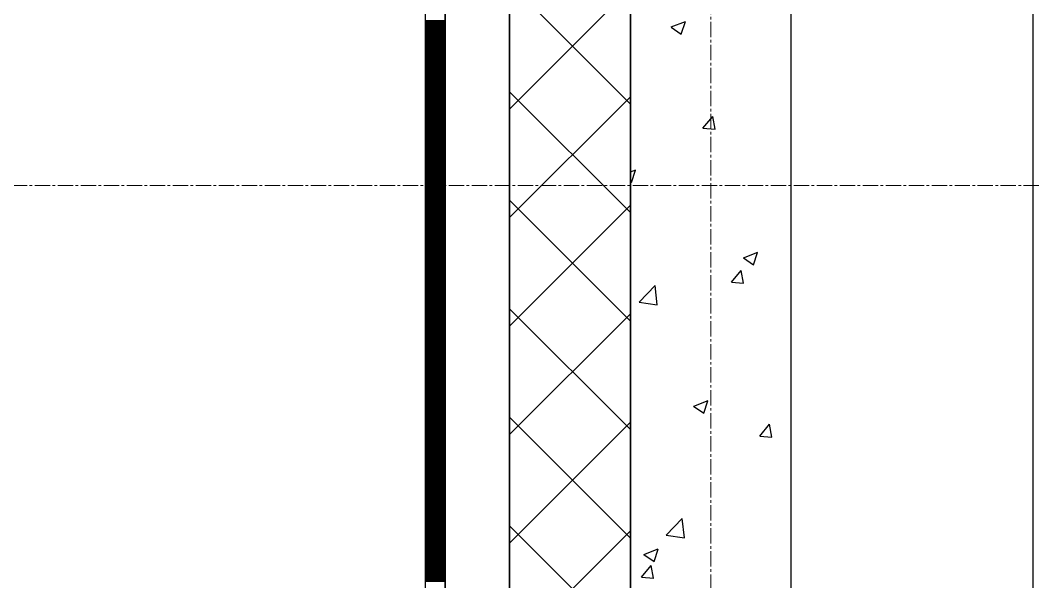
# Model space of a CAD drawing. Header units: millimetres. Extents: x 538266 to 1167394, y 114608 to 637157.
# Drawn here: x 1045576 to 1046834, y 575177 to 575874 of the extents above; entities that cross this region are included whole.
import ezdxf

# ---------------------------------------------------------------- set-up
doc = ezdxf.new("R2010")
doc.units = ezdxf.units.MM
doc.linetypes.add('CENTER2', pattern=[28.575, 19.05, -3.175, 3.175, -3.175])
doc.linetypes.add('DASHED', pattern=[19.05, 12.7, -6.35])
for name, color, linetype, lineweight in [('0) шт стен 3 эт', 150, 'Continuous', 60), ('АР_Стены ПЕНОблок', 52, 'Continuous', 20), ('АР_Тонкая', 254, 'Continuous', 5), ('АР_Утеплитель', 31, 'Continuous', 0), ('АР_Штриховка', 8, 'Continuous', 0)]:
    doc.layers.add(name, color=color, linetype=linetype, lineweight=lineweight)
doc.layers.add('АР_Делит', color=120, linetype='Continuous', lineweight=0, plot=False)
doc.layers.add('КР_Балки-0.5', color=60, linetype='Continuous', lineweight=50, plot=False)
doc.layers.add('РД_Оси_100', color=7, linetype='Continuous', lineweight=0, true_color=0x525252)

# ---------------------------------------------------------------- blocks, each defined once
blk = doc.blocks.new('СОШ_2200_АР_ОСИ_М100_28.05.24')
at = {"layer": 'АР_Делит', "color": 251, "linetype": 'DASHED', "true_color": 0x636466}
blk.add_lwpolyline([(114955, 135155), (114955, -355), (93595.036, -355), (93595.036, 13855), (94145, 13855), (94145, 68320), (66055, 68320), (66055, 13857.73), (83455, 13857.73), (83455, -355), (45245, -355), (45245, 13145), (44695, 13145), (44695, 26755), (45245, 26755), (45245, 68320), (20455, 68320), (20455, 26755), (27955, 26755), (27955, 13145), (-355, 13145), (-355, 100855)], dxfattribs=at)
at = {"layer": 'РД_Оси_100', "color": 251, "linetype": 'CENTER2', "true_color": 0x636466}
for p, q in [((0, -6155), (0, 139938.679)), ((-5954.958, 78900), (119910, 78900))]:
    blk.add_line(p, q, dxfattribs=at)
blk = doc.blocks.new('3_этаж1')
at = {"layer": 'АР_Стены ПЕНОблок', "color": 18, "linetype": 'Continuous', "lineweight": 25, "true_color": 0x000000}
for p, q in [((684283.6, 587568.7), (684283.6, 511368.7)), ((684483.6, 511368.7), (684483.6, 587568.7))]:
    blk.add_line(p, q, dxfattribs=at)
at = {"layer": 'АР_Тонкая', "color": 18, "linetype": 'Continuous', "lineweight": 25, "true_color": 0x000000}
for p, q in [((684028.6, 587568.7), (684028.6, 511368.7)), ((684053.6, 587568.7), (684053.6, 511368.7)), ((684053.6, 511368.7), (684053.6, 587568.7)), ((684133.6, 511368.7), (684133.6, 587568.7))]:
    blk.add_line(p, q, dxfattribs=at)
at = {"layer": 'АР_Утеплитель', "color": 18, "linetype": 'Continuous', "lineweight": 25, "true_color": 0x000000}
for p, q in [((684133.6, 587568.7), (684133.6, 511368.7)), ((684283.6, 511368.7), (684283.6, 587568.7))]:
    blk.add_line(p, q, dxfattribs=at)
at = {"layer": 'АР_Штриховка', "color": 18, "linetype": 'Continuous', "lineweight": 25, "true_color": 0x000000}
for p, q in [((684283.6, 575770), (684133.6, 575920)), ((684133.6, 575763.7), (684283.6, 575913.7)), ((684028.6, 575873.5), (684053.6, 575873.5)), ((684028.6, 575872.5), (684053.6, 575872.5)), ((684028.6, 575871.5), (684053.6, 575871.5)), ((684028.6, 575870.5), (684053.6, 575870.5)), ((684334.3, 575865.7), (684352.1, 575872.5)), ((684346.9, 575856.9), (684352, 575872.3)), ((684028.6, 575869.5), (684053.6, 575869.5)), ((684028.6, 575868.5), (684053.6, 575868.5)), ((684028.6, 575867.5), (684053.6, 575867.5)), ((684028.6, 575866.5), (684053.6, 575866.5)), ((684028.6, 575865.5), (684053.6, 575865.5)), ((684028.6, 575864.5), (684053.6, 575864.5)), ((684028.6, 575863.5), (684053.6, 575863.5)), ((684028.6, 575862.5), (684053.6, 575862.5)), ((684028.6, 575861.5), (684053.6, 575861.5)), ((684028.6, 575860.5), (684053.6, 575860.5)), ((684028.6, 575859.5), (684053.6, 575859.5)), ((684028.6, 575858.5), (684053.6, 575858.5)), ((684028.6, 575857.5), (684053.6, 575857.5)), ((684334.2, 575865.5), (684346.8, 575856.9)), ((684028.6, 575856.5), (684053.6, 575856.5)), ((684028.6, 575855.5), (684053.6, 575855.5)), ((684028.6, 575854.5), (684053.6, 575854.5)), ((684028.6, 575853.5), (684053.6, 575853.5)), ((684028.6, 575852.5), (684053.6, 575852.5)), ((684028.6, 575851.5), (684053.6, 575851.5)), ((684028.6, 575850.5), (684053.6, 575850.5)), ((684028.6, 575849.5), (684053.6, 575849.5)), ((684028.6, 575848.5), (684053.6, 575848.5)), ((684028.6, 575847.5), (684053.6, 575847.5)), ((684028.6, 575846.5), (684053.6, 575846.5)), ((684028.6, 575845.5), (684053.6, 575845.5)), ((684028.6, 575844.5), (684053.6, 575844.5)), ((684028.6, 575843.5), (684053.6, 575843.5)), ((684028.6, 575842.5), (684053.6, 575842.5)), ((684028.6, 575841.5), (684053.6, 575841.5)), ((684028.6, 575840.5), (684053.6, 575840.5)), ((684028.6, 575839.5), (684053.6, 575839.5)), ((684028.6, 575838.5), (684053.6, 575838.5)), ((684028.6, 575837.5), (684053.6, 575837.5)), ((684028.6, 575836.5), (684053.6, 575836.5)), ((684028.6, 575835.5), (684053.6, 575835.5)), ((684028.6, 575834.5), (684053.6, 575834.5)), ((684028.6, 575833.5), (684053.6, 575833.5)), ((684028.6, 575832.5), (684053.6, 575832.5)), ((684028.6, 575831.5), (684053.6, 575831.5)), ((684028.6, 575830.5), (684053.6, 575830.5)), ((684028.6, 575829.5), (684053.6, 575829.5)), ((684028.6, 575828.5), (684053.6, 575828.5)), ((684028.6, 575827.5), (684053.6, 575827.5)), ((684028.6, 575826.5), (684053.6, 575826.5)), ((684028.6, 575825.5), (684053.6, 575825.5)), ((684028.6, 575824.5), (684053.6, 575824.5)), ((684028.6, 575823.5), (684053.6, 575823.5)), ((684028.6, 575822.5), (684053.6, 575822.5)), ((684028.6, 575821.5), (684053.6, 575821.5)), ((684028.6, 575820.5), (684053.6, 575820.5)), ((684028.6, 575819.5), (684053.6, 575819.5)), ((684028.6, 575818.5), (684053.6, 575818.5)), ((684028.6, 575817.5), (684053.6, 575817.5)), ((684028.6, 575816.5), (684053.6, 575816.5)), ((684028.6, 575815.5), (684053.6, 575815.5)), ((684028.6, 575814.5), (684053.6, 575814.5)), ((684028.6, 575813.5), (684053.6, 575813.5)), ((684028.6, 575812.5), (684053.6, 575812.5)), ((684028.6, 575811.5), (684053.6, 575811.5)), ((684028.6, 575810.5), (684053.6, 575810.5)), ((684028.6, 575809.5), (684053.6, 575809.5)), ((684028.6, 575808.5), (684053.6, 575808.5)), ((684028.6, 575807.5), (684053.6, 575807.5)), ((684028.6, 575806.5), (684053.6, 575806.5)), ((684028.6, 575805.5), (684053.6, 575805.5)), ((684028.6, 575804.5), (684053.6, 575804.5)), ((684028.6, 575803.5), (684053.6, 575803.5)), ((684028.6, 575802.5), (684053.6, 575802.5)), ((684028.6, 575801.5), (684053.6, 575801.5)), ((684028.6, 575800.5), (684053.6, 575800.5)), ((684028.6, 575799.5), (684053.6, 575799.5)), ((684028.6, 575798.5), (684053.6, 575798.5)), ((684028.6, 575797.5), (684053.6, 575797.5)), ((684028.6, 575796.5), (684053.6, 575796.5)), ((684028.6, 575795.5), (684053.6, 575795.5)), ((684028.6, 575794.5), (684053.6, 575794.5)), ((684028.6, 575793.5), (684053.6, 575793.5)), ((684028.6, 575792.5), (684053.6, 575792.5)), ((684028.6, 575791.5), (684053.6, 575791.5)), ((684028.6, 575790.5), (684053.6, 575790.5)), ((684028.6, 575789.5), (684053.6, 575789.5)), ((684028.6, 575788.5), (684053.6, 575788.5)), ((684028.6, 575787.5), (684053.6, 575787.5)), ((684028.6, 575786.5), (684053.6, 575786.5)), ((684028.6, 575785.5), (684053.6, 575785.5)), ((684028.6, 575784.5), (684053.6, 575784.5)), ((684028.6, 575783.5), (684053.6, 575783.5)), ((684028.6, 575782.5), (684053.6, 575782.5)), ((684283.6, 575635.3), (684133.6, 575785.3)), ((684028.6, 575781.5), (684053.6, 575781.5)), ((684028.6, 575780.5), (684053.6, 575780.5)), ((684028.6, 575779.5), (684053.6, 575779.5)), ((684028.6, 575778.5), (684053.6, 575778.5)), ((684028.6, 575777.5), (684053.6, 575777.5)), ((684028.6, 575776.5), (684053.6, 575776.5)), ((684028.6, 575775.5), (684053.6, 575775.5)), ((684028.6, 575774.5), (684053.6, 575774.5)), ((684028.6, 575773.5), (684053.6, 575773.5)), ((684028.6, 575772.5), (684053.6, 575772.5)), ((684028.6, 575771.5), (684053.6, 575771.5)), ((684028.6, 575770.5), (684053.6, 575770.5)), ((684028.6, 575769.5), (684053.6, 575769.5)), ((684133.6, 575629), (684283.6, 575779)), ((684028.6, 575768.5), (684053.6, 575768.5)), ((684028.6, 575767.5), (684053.6, 575767.5)), ((684028.6, 575766.5), (684053.6, 575766.5)), ((684028.6, 575765.5), (684053.6, 575765.5)), ((684028.6, 575764.5), (684053.6, 575764.5)), ((684028.6, 575763.5), (684053.6, 575763.5)), ((684028.6, 575762.5), (684053.6, 575762.5)), ((684028.6, 575761.5), (684053.6, 575761.5)), ((684028.6, 575760.5), (684053.6, 575760.5)), ((684028.6, 575759.5), (684053.6, 575759.5)), ((684028.6, 575758.5), (684053.6, 575758.5)), ((684028.6, 575757.5), (684053.6, 575757.5)), ((684028.6, 575756.5), (684053.6, 575756.5)), ((684028.6, 575755.5), (684053.6, 575755.5)), ((684028.6, 575754.5), (684053.6, 575754.5)), ((684028.6, 575753.5), (684053.6, 575753.5)), ((684028.6, 575752.5), (684053.6, 575752.5)), ((684028.6, 575751.5), (684053.6, 575751.5)), ((684028.6, 575750.5), (684053.6, 575750.5)), ((684028.6, 575749.5), (684053.6, 575749.5)), ((684028.6, 575748.5), (684053.6, 575748.5)), ((684028.6, 575747.5), (684053.6, 575747.5)), ((684028.6, 575746.5), (684053.6, 575746.5)), ((684028.6, 575745.5), (684053.6, 575745.5)), ((684028.6, 575744.5), (684053.6, 575744.5)), ((684373.8, 575739.9), (684386.1, 575754.5)), ((684388.9, 575738.6), (684386, 575754.5)), ((684028.6, 575743.5), (684053.6, 575743.5)), ((684028.6, 575742.5), (684053.6, 575742.5)), ((684028.6, 575741.5), (684053.6, 575741.5)), ((684028.6, 575740.5), (684053.6, 575740.5)), ((684028.6, 575739.5), (684053.6, 575739.5)), ((684028.6, 575738.5), (684053.6, 575738.5)), ((684028.6, 575737.5), (684053.6, 575737.5)), ((684028.6, 575736.5), (684053.6, 575736.5)), ((684028.6, 575735.5), (684053.6, 575735.5)), ((684028.6, 575734.5), (684053.6, 575734.5)), ((684028.6, 575733.5), (684053.6, 575733.5)), ((684028.6, 575732.5), (684053.6, 575732.5)), ((684028.6, 575731.5), (684053.6, 575731.5)), ((684373.8, 575739.9), (684389, 575738.6)), ((684028.6, 575730.5), (684053.6, 575730.5)), ((684028.6, 575729.5), (684053.6, 575729.5)), ((684028.6, 575728.5), (684053.6, 575728.5)), ((684028.6, 575727.5), (684053.6, 575727.5)), ((684028.6, 575726.5), (684053.6, 575726.5)), ((684028.6, 575725.5), (684053.6, 575725.5)), ((684028.6, 575724.5), (684053.6, 575724.5)), ((684028.6, 575723.5), (684053.6, 575723.5)), ((684028.6, 575722.5), (684053.6, 575722.5)), ((684028.6, 575721.5), (684053.6, 575721.5)), ((684028.6, 575720.5), (684053.6, 575720.5)), ((684028.6, 575719.5), (684053.6, 575719.5)), ((684028.6, 575718.5), (684053.6, 575718.5)), ((684028.6, 575717.5), (684053.6, 575717.5)), ((684028.6, 575716.5), (684053.6, 575716.5)), ((684028.6, 575715.5), (684053.6, 575715.5)), ((684028.6, 575714.5), (684053.6, 575714.5)), ((684028.6, 575713.5), (684053.6, 575713.5)), ((684028.6, 575712.5), (684053.6, 575712.5)), ((684028.6, 575711.5), (684053.6, 575711.5)), ((684028.6, 575710.5), (684053.6, 575710.5)), ((684028.6, 575709.5), (684053.6, 575709.5)), ((684028.6, 575708.5), (684053.6, 575708.5)), ((684028.6, 575707.5), (684053.6, 575707.5)), ((684028.6, 575706.5), (684053.6, 575706.5)), ((684028.6, 575705.5), (684053.6, 575705.5)), ((684028.6, 575704.5), (684053.6, 575704.5)), ((684028.6, 575703.5), (684053.6, 575703.5)), ((684028.6, 575702.5), (684053.6, 575702.5)), ((684028.6, 575701.5), (684053.6, 575701.5)), ((684028.6, 575700.5), (684053.6, 575700.5)), ((684028.6, 575699.5), (684053.6, 575699.5)), ((684028.6, 575698.5), (684053.6, 575698.5)), ((684028.6, 575697.5), (684053.6, 575697.5)), ((684028.6, 575696.5), (684053.6, 575696.5)), ((684028.6, 575695.5), (684053.6, 575695.5)), ((684028.6, 575694.5), (684053.6, 575694.5)), ((684028.6, 575693.5), (684053.6, 575693.5)), ((684028.6, 575692.5), (684053.6, 575692.5)), ((684028.6, 575691.5), (684053.6, 575691.5)), ((684028.6, 575690.5), (684053.6, 575690.5)), ((684028.6, 575689.5), (684053.6, 575689.5)), ((684028.6, 575688.5), (684053.6, 575688.5)), ((684028.6, 575687.5), (684053.6, 575687.5)), ((684028.6, 575686.5), (684053.6, 575686.5)), ((684028.6, 575685.5), (684053.6, 575685.5)), ((684028.6, 575684.5), (684053.6, 575684.5)), ((684028.6, 575683.5), (684053.6, 575683.5)), ((684028.6, 575682.5), (684053.6, 575682.5)), ((684028.6, 575681.5), (684053.6, 575681.5)), ((684283.6, 575685.7), (684290.3, 575688.3)), ((684285.1, 575672.7), (684290.2, 575688.1)), ((684028.6, 575680.5), (684053.6, 575680.5)), ((684028.6, 575679.5), (684053.6, 575679.5)), ((684028.6, 575678.5), (684053.6, 575678.5)), ((684028.6, 575677.5), (684053.6, 575677.5)), ((684028.6, 575676.5), (684053.6, 575676.5)), ((684028.6, 575675.5), (684053.6, 575675.5)), ((684028.6, 575674.5), (684053.6, 575674.5)), ((684028.6, 575673.5), (684053.6, 575673.5)), ((684028.6, 575672.5), (684053.6, 575672.5)), ((684028.6, 575671.5), (684053.6, 575671.5)), ((684028.6, 575670.5), (684053.6, 575670.5)), ((684028.6, 575669.5), (684053.6, 575669.5)), ((684283.6, 575673.7), (684285, 575672.7)), ((684028.6, 575668.5), (684053.6, 575668.5)), ((684028.6, 575667.5), (684053.6, 575667.5)), ((684028.6, 575666.5), (684053.6, 575666.5)), ((684028.6, 575665.5), (684053.6, 575665.5)), ((684028.6, 575664.5), (684053.6, 575664.5)), ((684028.6, 575663.5), (684053.6, 575663.5)), ((684028.6, 575662.5), (684053.6, 575662.5)), ((684028.6, 575661.5), (684053.6, 575661.5)), ((684028.6, 575660.5), (684053.6, 575660.5)), ((684028.6, 575659.5), (684053.6, 575659.5)), ((684028.6, 575658.5), (684053.6, 575658.5)), ((684028.6, 575657.5), (684053.6, 575657.5)), ((684028.6, 575656.5), (684053.6, 575656.5)), ((684028.6, 575655.5), (684053.6, 575655.5)), ((684028.6, 575654.5), (684053.6, 575654.5)), ((684028.6, 575653.5), (684053.6, 575653.5)), ((684028.6, 575652.5), (684053.6, 575652.5)), ((684028.6, 575651.5), (684053.6, 575651.5)), ((684028.6, 575650.5), (684053.6, 575650.5)), ((684028.6, 575649.5), (684053.6, 575649.5)), ((684028.6, 575648.5), (684053.6, 575648.5)), ((684028.6, 575647.5), (684053.6, 575647.5)), ((684028.6, 575646.5), (684053.6, 575646.5)), ((684028.6, 575645.5), (684053.6, 575645.5)), ((684028.6, 575644.5), (684053.6, 575644.5)), ((684028.6, 575643.5), (684053.6, 575643.5)), ((684283.6, 575500.6), (684133.6, 575650.6)), ((684133.6, 575494.3), (684283.6, 575644.3)), ((684028.6, 575642.5), (684053.6, 575642.5)), ((684028.6, 575641.5), (684053.6, 575641.5)), ((684028.6, 575640.5), (684053.6, 575640.5)), ((684028.6, 575639.5), (684053.6, 575639.5)), ((684028.6, 575638.5), (684053.6, 575638.5)), ((684028.6, 575637.5), (684053.6, 575637.5)), ((684028.6, 575636.5), (684053.6, 575636.5)), ((684028.6, 575635.5), (684053.6, 575635.5)), ((684028.6, 575634.5), (684053.6, 575634.5)), ((684028.6, 575633.5), (684053.6, 575633.5)), ((684028.6, 575632.5), (684053.6, 575632.5)), ((684028.6, 575631.5), (684053.6, 575631.5)), ((684028.6, 575630.5), (684053.6, 575630.5)), ((684028.6, 575629.5), (684053.6, 575629.5)), ((684028.6, 575628.5), (684053.6, 575628.5)), ((684028.6, 575627.5), (684053.6, 575627.5)), ((684028.6, 575626.5), (684053.6, 575626.5)), ((684028.6, 575625.5), (684053.6, 575625.5)), ((684028.6, 575624.5), (684053.6, 575624.5)), ((684028.6, 575623.5), (684053.6, 575623.5)), ((684028.6, 575622.5), (684053.6, 575622.5)), ((684028.6, 575621.5), (684053.6, 575621.5)), ((684028.6, 575620.5), (684053.6, 575620.5)), ((684028.6, 575619.5), (684053.6, 575619.5)), ((684028.6, 575618.5), (684053.6, 575618.5)), ((684028.6, 575617.5), (684053.6, 575617.5)), ((684028.6, 575616.5), (684053.6, 575616.5)), ((684028.6, 575615.5), (684053.6, 575615.5)), ((684028.6, 575614.5), (684053.6, 575614.5)), ((684028.6, 575613.5), (684053.6, 575613.5)), ((684028.6, 575612.5), (684053.6, 575612.5)), ((684028.6, 575611.5), (684053.6, 575611.5)), ((684028.6, 575610.5), (684053.6, 575610.5)), ((684028.6, 575609.5), (684053.6, 575609.5)), ((684028.6, 575608.5), (684053.6, 575608.5)), ((684028.6, 575607.5), (684053.6, 575607.5)), ((684028.6, 575606.5), (684053.6, 575606.5)), ((684028.6, 575605.5), (684053.6, 575605.5)), ((684028.6, 575604.5), (684053.6, 575604.5)), ((684028.6, 575603.5), (684053.6, 575603.5)), ((684028.6, 575602.5), (684053.6, 575602.5)), ((684028.6, 575601.5), (684053.6, 575601.5)), ((684028.6, 575600.5), (684053.6, 575600.5)), ((684028.6, 575599.5), (684053.6, 575599.5)), ((684028.6, 575598.5), (684053.6, 575598.5)), ((684028.6, 575597.5), (684053.6, 575597.5)), ((684028.6, 575596.5), (684053.6, 575596.5)), ((684028.6, 575595.5), (684053.6, 575595.5)), ((684028.6, 575594.5), (684053.6, 575594.5)), ((684028.6, 575593.5), (684053.6, 575593.5)), ((684028.6, 575592.5), (684053.6, 575592.5)), ((684028.6, 575591.5), (684053.6, 575591.5)), ((684028.6, 575590.5), (684053.6, 575590.5)), ((684028.6, 575589.5), (684053.6, 575589.5)), ((684028.6, 575588.5), (684053.6, 575588.5)), ((684028.6, 575587.5), (684053.6, 575587.5)), ((684028.6, 575586.5), (684053.6, 575586.5)), ((684028.6, 575585.5), (684053.6, 575585.5)), ((684028.6, 575584.5), (684053.6, 575584.5)), ((684028.6, 575583.5), (684053.6, 575583.5)), ((684028.6, 575582.5), (684053.6, 575582.5)), ((684028.6, 575581.5), (684053.6, 575581.5)), ((684028.6, 575580.5), (684053.6, 575580.5)), ((684424.1, 575579.2), (684441.9, 575586)), ((684436.7, 575570.5), (684441.8, 575585.8)), ((684028.6, 575579.5), (684053.6, 575579.5)), ((684028.6, 575578.5), (684053.6, 575578.5)), ((684028.6, 575577.5), (684053.6, 575577.5)), ((684028.6, 575576.5), (684053.6, 575576.5)), ((684028.6, 575575.5), (684053.6, 575575.5)), ((684028.6, 575574.5), (684053.6, 575574.5)), ((684028.6, 575573.5), (684053.6, 575573.5)), ((684028.6, 575572.5), (684053.6, 575572.5)), ((684028.6, 575571.5), (684053.6, 575571.5)), ((684028.6, 575570.5), (684053.6, 575570.5)), ((684028.6, 575569.5), (684053.6, 575569.5)), ((684028.6, 575568.5), (684053.6, 575568.5)), ((684424, 575579), (684436.7, 575570.5)), ((684028.6, 575567.5), (684053.6, 575567.5)), ((684028.6, 575566.5), (684053.6, 575566.5)), ((684028.6, 575565.5), (684053.6, 575565.5)), ((684028.6, 575564.5), (684053.6, 575564.5)), ((684028.6, 575563.5), (684053.6, 575563.5)), ((684028.6, 575562.5), (684053.6, 575562.5)), ((684028.6, 575561.5), (684053.6, 575561.5)), ((684028.6, 575560.5), (684053.6, 575560.5)), ((684028.6, 575559.5), (684053.6, 575559.5)), ((684028.6, 575558.5), (684053.6, 575558.5)), ((684028.6, 575557.5), (684053.6, 575557.5)), ((684028.6, 575556.5), (684053.6, 575556.5)), ((684028.6, 575555.5), (684053.6, 575555.5)), ((684409.1, 575548.9), (684421.3, 575563.5)), ((684424.2, 575547.5), (684421.2, 575563.4)), ((684028.6, 575554.5), (684053.6, 575554.5)), ((684028.6, 575553.5), (684053.6, 575553.5)), ((684028.6, 575552.5), (684053.6, 575552.5)), ((684028.6, 575551.5), (684053.6, 575551.5)), ((684028.6, 575550.5), (684053.6, 575550.5)), ((684028.6, 575549.5), (684053.6, 575549.5)), ((684028.6, 575548.5), (684053.6, 575548.5)), ((684028.6, 575547.5), (684053.6, 575547.5)), ((684028.6, 575546.5), (684053.6, 575546.5)), ((684028.6, 575545.5), (684053.6, 575545.5)), ((684028.6, 575544.5), (684053.6, 575544.5)), ((684028.6, 575543.5), (684053.6, 575543.5)), ((684294.6, 575524.2), (684314.3, 575544.9)), ((684317.1, 575520.7), (684314.3, 575544.9)), ((684409.1, 575548.9), (684424.3, 575547.5)), ((684028.6, 575542.5), (684053.6, 575542.5)), ((684028.6, 575541.5), (684053.6, 575541.5)), ((684028.6, 575540.5), (684053.6, 575540.5)), ((684028.6, 575539.5), (684053.6, 575539.5)), ((684028.6, 575538.5), (684053.6, 575538.5)), ((684028.6, 575537.5), (684053.6, 575537.5)), ((684028.6, 575536.5), (684053.6, 575536.5)), ((684028.6, 575535.5), (684053.6, 575535.5)), ((684028.6, 575534.5), (684053.6, 575534.5)), ((684028.6, 575533.5), (684053.6, 575533.5)), ((684028.6, 575532.5), (684053.6, 575532.5)), ((684028.6, 575531.5), (684053.6, 575531.5)), ((684028.6, 575530.5), (684053.6, 575530.5)), ((684028.6, 575529.5), (684053.6, 575529.5)), ((684028.6, 575528.5), (684053.6, 575528.5)), ((684028.6, 575527.5), (684053.6, 575527.5)), ((684028.6, 575526.5), (684053.6, 575526.5)), ((684028.6, 575525.5), (684053.6, 575525.5)), ((684028.6, 575524.5), (684053.6, 575524.5)), ((684028.6, 575523.5), (684053.6, 575523.5)), ((684028.6, 575522.5), (684053.6, 575522.5)), ((684028.6, 575521.5), (684053.6, 575521.5)), ((684028.6, 575520.5), (684053.6, 575520.5)), ((684028.6, 575519.5), (684053.6, 575519.5)), ((684028.6, 575518.5), (684053.6, 575518.5)), ((684294.5, 575524.2), (684317.1, 575520.7)), ((684028.6, 575517.5), (684053.6, 575517.5)), ((684028.6, 575516.5), (684053.6, 575516.5)), ((684028.6, 575515.5), (684053.6, 575515.5)), ((684028.6, 575514.5), (684053.6, 575514.5)), ((684028.6, 575513.5), (684053.6, 575513.5)), ((684028.6, 575512.5), (684053.6, 575512.5)), ((684028.6, 575511.5), (684053.6, 575511.5)), ((684028.6, 575510.5), (684053.6, 575510.5)), ((684028.6, 575509.5), (684053.6, 575509.5)), ((684028.6, 575508.5), (684053.6, 575508.5)), ((684028.6, 575507.5), (684053.6, 575507.5)), ((684028.6, 575506.5), (684053.6, 575506.5)), ((684028.6, 575505.5), (684053.6, 575505.5)), ((684283.6, 575365.9), (684133.6, 575515.9)), ((684133.6, 575359.6), (684283.6, 575509.6)), ((684028.6, 575504.5), (684053.6, 575504.5)), ((684028.6, 575503.5), (684053.6, 575503.5)), ((684028.6, 575502.5), (684053.6, 575502.5)), ((684028.6, 575501.5), (684053.6, 575501.5)), ((684028.6, 575500.5), (684053.6, 575500.5)), ((684028.6, 575499.5), (684053.6, 575499.5)), ((684028.6, 575498.5), (684053.6, 575498.5)), ((684028.6, 575497.5), (684053.6, 575497.5)), ((684028.6, 575496.5), (684053.6, 575496.5)), ((684028.6, 575495.5), (684053.6, 575495.5)), ((684028.6, 575494.5), (684053.6, 575494.5)), ((684028.6, 575493.5), (684053.6, 575493.5)), ((684028.6, 575492.5), (684053.6, 575492.5)), ((684028.6, 575491.5), (684053.6, 575491.5)), ((684028.6, 575490.5), (684053.6, 575490.5)), ((684028.6, 575489.5), (684053.6, 575489.5)), ((684028.6, 575488.5), (684053.6, 575488.5)), ((684028.6, 575487.5), (684053.6, 575487.5)), ((684028.6, 575486.5), (684053.6, 575486.5)), ((684028.6, 575485.5), (684053.6, 575485.5)), ((684028.6, 575484.5), (684053.6, 575484.5)), ((684028.6, 575483.5), (684053.6, 575483.5)), ((684028.6, 575482.5), (684053.6, 575482.5)), ((684028.6, 575481.5), (684053.6, 575481.5)), ((684028.6, 575480.5), (684053.6, 575480.5)), ((684028.6, 575479.5), (684053.6, 575479.5)), ((684028.6, 575478.5), (684053.6, 575478.5)), ((684028.6, 575477.5), (684053.6, 575477.5)), ((684028.6, 575476.5), (684053.6, 575476.5)), ((684028.6, 575475.5), (684053.6, 575475.5)), ((684028.6, 575474.5), (684053.6, 575474.5)), ((684028.6, 575473.5), (684053.6, 575473.5)), ((684028.6, 575472.5), (684053.6, 575472.5)), ((684028.6, 575471.5), (684053.6, 575471.5)), ((684028.6, 575470.5), (684053.6, 575470.5)), ((684028.6, 575469.5), (684053.6, 575469.5)), ((684028.6, 575468.5), (684053.6, 575468.5)), ((684028.6, 575467.5), (684053.6, 575467.5)), ((684028.6, 575466.5), (684053.6, 575466.5)), ((684028.6, 575465.5), (684053.6, 575465.5)), ((684028.6, 575464.5), (684053.6, 575464.5)), ((684028.6, 575463.5), (684053.6, 575463.5)), ((684028.6, 575462.5), (684053.6, 575462.5)), ((684028.6, 575461.5), (684053.6, 575461.5)), ((684028.6, 575460.5), (684053.6, 575460.5)), ((684028.6, 575459.5), (684053.6, 575459.5)), ((684028.6, 575458.5), (684053.6, 575458.5)), ((684028.6, 575457.5), (684053.6, 575457.5)), ((684028.6, 575456.5), (684053.6, 575456.5)), ((684028.6, 575455.5), (684053.6, 575455.5)), ((684028.6, 575454.5), (684053.6, 575454.5)), ((684028.6, 575453.5), (684053.6, 575453.5)), ((684028.6, 575452.5), (684053.6, 575452.5)), ((684028.6, 575451.5), (684053.6, 575451.5)), ((684028.6, 575450.5), (684053.6, 575450.5)), ((684028.6, 575449.5), (684053.6, 575449.5)), ((684028.6, 575448.5), (684053.6, 575448.5)), ((684028.6, 575447.5), (684053.6, 575447.5)), ((684028.6, 575446.5), (684053.6, 575446.5)), ((684028.6, 575445.5), (684053.6, 575445.5)), ((684028.6, 575444.5), (684053.6, 575444.5)), ((684028.6, 575443.5), (684053.6, 575443.5)), ((684028.6, 575442.5), (684053.6, 575442.5)), ((684028.6, 575441.5), (684053.6, 575441.5)), ((684028.6, 575440.5), (684053.6, 575440.5)), ((684028.6, 575439.5), (684053.6, 575439.5)), ((684028.6, 575438.5), (684053.6, 575438.5)), ((684028.6, 575437.5), (684053.6, 575437.5)), ((684028.6, 575436.5), (684053.6, 575436.5)), ((684028.6, 575435.5), (684053.6, 575435.5)), ((684028.6, 575434.5), (684053.6, 575434.5)), ((684028.6, 575433.5), (684053.6, 575433.5)), ((684028.6, 575432.5), (684053.6, 575432.5)), ((684028.6, 575431.5), (684053.6, 575431.5)), ((684028.6, 575430.5), (684053.6, 575430.5)), ((684028.6, 575429.5), (684053.6, 575429.5)), ((684028.6, 575428.5), (684053.6, 575428.5)), ((684028.6, 575427.5), (684053.6, 575427.5)), ((684028.6, 575426.5), (684053.6, 575426.5)), ((684028.6, 575425.5), (684053.6, 575425.5)), ((684028.6, 575424.5), (684053.6, 575424.5)), ((684028.6, 575423.5), (684053.6, 575423.5)), ((684028.6, 575422.5), (684053.6, 575422.5)), ((684028.6, 575421.5), (684053.6, 575421.5)), ((684028.6, 575420.5), (684053.6, 575420.5)), ((684028.6, 575419.5), (684053.6, 575419.5)), ((684028.6, 575418.5), (684053.6, 575418.5)), ((684028.6, 575417.5), (684053.6, 575417.5)), ((684028.6, 575416.5), (684053.6, 575416.5)), ((684028.6, 575415.5), (684053.6, 575415.5)), ((684028.6, 575414.5), (684053.6, 575414.5)), ((684028.6, 575413.5), (684053.6, 575413.5)), ((684028.6, 575412.5), (684053.6, 575412.5)), ((684028.6, 575411.5), (684053.6, 575411.5)), ((684028.6, 575410.5), (684053.6, 575410.5)), ((684028.6, 575409.5), (684053.6, 575409.5)), ((684028.6, 575408.5), (684053.6, 575408.5)), ((684028.6, 575407.5), (684053.6, 575407.5)), ((684028.6, 575406.5), (684053.6, 575406.5)), ((684028.6, 575405.5), (684053.6, 575405.5)), ((684028.6, 575404.5), (684053.6, 575404.5)), ((684028.6, 575403.5), (684053.6, 575403.5)), ((684028.6, 575402.5), (684053.6, 575402.5)), ((684028.6, 575401.5), (684053.6, 575401.5)), ((684028.6, 575400.5), (684053.6, 575400.5)), ((684028.6, 575399.5), (684053.6, 575399.5)), ((684028.6, 575398.5), (684053.6, 575398.5)), ((684028.6, 575397.5), (684053.6, 575397.5)), ((684028.6, 575396.5), (684053.6, 575396.5)), ((684028.6, 575395.5), (684053.6, 575395.5)), ((684028.6, 575394.5), (684053.6, 575394.5)), ((684028.6, 575393.5), (684053.6, 575393.5)), ((684028.6, 575392.5), (684053.6, 575392.5)), ((684362.2, 575394.8), (684374.9, 575386.3)), ((684362.3, 575395), (684380.1, 575401.9)), ((684374.9, 575386.3), (684380, 575401.6)), ((684028.6, 575391.5), (684053.6, 575391.5)), ((684028.6, 575390.5), (684053.6, 575390.5)), ((684028.6, 575389.5), (684053.6, 575389.5)), ((684028.6, 575388.5), (684053.6, 575388.5)), ((684028.6, 575387.5), (684053.6, 575387.5)), ((684028.6, 575386.5), (684053.6, 575386.5)), ((684028.6, 575385.5), (684053.6, 575385.5)), ((684028.6, 575384.5), (684053.6, 575384.5)), ((684028.6, 575383.5), (684053.6, 575383.5)), ((684028.6, 575382.5), (684053.6, 575382.5)), ((684028.6, 575381.5), (684053.6, 575381.5)), ((684028.6, 575380.5), (684053.6, 575380.5)), ((684028.6, 575379.5), (684053.6, 575379.5)), ((684283.6, 575231.2), (684133.6, 575381.2)), ((684028.6, 575378.5), (684053.6, 575378.5)), ((684028.6, 575377.5), (684053.6, 575377.5)), ((684028.6, 575376.5), (684053.6, 575376.5)), ((684028.6, 575375.5), (684053.6, 575375.5)), ((684028.6, 575374.5), (684053.6, 575374.5)), ((684028.6, 575373.5), (684053.6, 575373.5)), ((684028.6, 575372.5), (684053.6, 575372.5)), ((684028.6, 575371.5), (684053.6, 575371.5)), ((684028.6, 575370.5), (684053.6, 575370.5)), ((684028.6, 575369.5), (684053.6, 575369.5)), ((684028.6, 575368.5), (684053.6, 575368.5)), ((684028.6, 575367.5), (684053.6, 575367.5)), ((684133.6, 575224.9), (684283.6, 575374.9)), ((684444.3, 575357.8), (684456.6, 575372.4)), ((684459.4, 575356.5), (684456.5, 575372.4)), ((684028.6, 575366.5), (684053.6, 575366.5)), ((684028.6, 575365.5), (684053.6, 575365.5)), ((684028.6, 575364.5), (684053.6, 575364.5)), ((684028.6, 575363.5), (684053.6, 575363.5)), ((684028.6, 575362.5), (684053.6, 575362.5)), ((684028.6, 575361.5), (684053.6, 575361.5)), ((684028.6, 575360.5), (684053.6, 575360.5)), ((684028.6, 575359.5), (684053.6, 575359.5)), ((684028.6, 575358.5), (684053.6, 575358.5)), ((684028.6, 575357.5), (684053.6, 575357.5)), ((684028.6, 575356.5), (684053.6, 575356.5)), ((684028.6, 575355.5), (684053.6, 575355.5)), ((684028.6, 575354.5), (684053.6, 575354.5)), ((684444.3, 575357.8), (684459.5, 575356.5)), ((684028.6, 575353.5), (684053.6, 575353.5)), ((684028.6, 575352.5), (684053.6, 575352.5)), ((684028.6, 575351.5), (684053.6, 575351.5)), ((684028.6, 575350.5), (684053.6, 575350.5)), ((684028.6, 575349.5), (684053.6, 575349.5)), ((684028.6, 575348.5), (684053.6, 575348.5)), ((684028.6, 575347.5), (684053.6, 575347.5)), ((684028.6, 575346.5), (684053.6, 575346.5)), ((684028.6, 575345.5), (684053.6, 575345.5)), ((684028.6, 575344.5), (684053.6, 575344.5)), ((684028.6, 575343.5), (684053.6, 575343.5)), ((684028.6, 575342.5), (684053.6, 575342.5)), ((684028.6, 575341.5), (684053.6, 575341.5)), ((684028.6, 575340.5), (684053.6, 575340.5)), ((684028.6, 575339.5), (684053.6, 575339.5)), ((684028.6, 575338.5), (684053.6, 575338.5)), ((684028.6, 575337.5), (684053.6, 575337.5)), ((684028.6, 575336.5), (684053.6, 575336.5)), ((684028.6, 575335.5), (684053.6, 575335.5)), ((684028.6, 575334.5), (684053.6, 575334.5)), ((684028.6, 575333.5), (684053.6, 575333.5)), ((684028.6, 575332.5), (684053.6, 575332.5)), ((684028.6, 575331.5), (684053.6, 575331.5)), ((684028.6, 575330.5), (684053.6, 575330.5)), ((684028.6, 575329.5), (684053.6, 575329.5)), ((684028.6, 575328.5), (684053.6, 575328.5)), ((684028.6, 575327.5), (684053.6, 575327.5)), ((684028.6, 575326.5), (684053.6, 575326.5)), ((684028.6, 575325.5), (684053.6, 575325.5)), ((684028.6, 575324.5), (684053.6, 575324.5)), ((684028.6, 575323.5), (684053.6, 575323.5)), ((684028.6, 575322.5), (684053.6, 575322.5)), ((684028.6, 575321.5), (684053.6, 575321.5)), ((684028.6, 575320.5), (684053.6, 575320.5)), ((684028.6, 575319.5), (684053.6, 575319.5)), ((684028.6, 575318.5), (684053.6, 575318.5)), ((684028.6, 575317.5), (684053.6, 575317.5)), ((684028.6, 575316.5), (684053.6, 575316.5)), ((684028.6, 575315.5), (684053.6, 575315.5)), ((684028.6, 575314.5), (684053.6, 575314.5)), ((684028.6, 575313.5), (684053.6, 575313.5)), ((684028.6, 575312.5), (684053.6, 575312.5)), ((684028.6, 575311.5), (684053.6, 575311.5)), ((684028.6, 575310.5), (684053.6, 575310.5)), ((684028.6, 575309.5), (684053.6, 575309.5)), ((684028.6, 575308.5), (684053.6, 575308.5)), ((684028.6, 575307.5), (684053.6, 575307.5)), ((684028.6, 575306.5), (684053.6, 575306.5)), ((684028.6, 575305.5), (684053.6, 575305.5)), ((684028.6, 575304.5), (684053.6, 575304.5)), ((684028.6, 575303.5), (684053.6, 575303.5)), ((684028.6, 575302.5), (684053.6, 575302.5)), ((684028.6, 575301.5), (684053.6, 575301.5)), ((684028.6, 575300.5), (684053.6, 575300.5)), ((684028.6, 575299.5), (684053.6, 575299.5)), ((684028.6, 575298.5), (684053.6, 575298.5)), ((684028.6, 575297.5), (684053.6, 575297.5)), ((684028.6, 575296.5), (684053.6, 575296.5)), ((684028.6, 575295.5), (684053.6, 575295.5)), ((684028.6, 575294.5), (684053.6, 575294.5)), ((684028.6, 575293.5), (684053.6, 575293.5)), ((684028.6, 575292.5), (684053.6, 575292.5)), ((684028.6, 575291.5), (684053.6, 575291.5)), ((684028.6, 575290.5), (684053.6, 575290.5)), ((684028.6, 575289.5), (684053.6, 575289.5)), ((684028.6, 575288.5), (684053.6, 575288.5)), ((684028.6, 575287.5), (684053.6, 575287.5)), ((684028.6, 575286.5), (684053.6, 575286.5)), ((684028.6, 575285.5), (684053.6, 575285.5)), ((684028.6, 575284.5), (684053.6, 575284.5)), ((684028.6, 575283.5), (684053.6, 575283.5)), ((684028.6, 575282.5), (684053.6, 575282.5)), ((684028.6, 575281.5), (684053.6, 575281.5)), ((684028.6, 575280.5), (684053.6, 575280.5)), ((684028.6, 575279.5), (684053.6, 575279.5)), ((684028.6, 575278.5), (684053.6, 575278.5)), ((684028.6, 575277.5), (684053.6, 575277.5)), ((684028.6, 575276.5), (684053.6, 575276.5)), ((684028.6, 575275.5), (684053.6, 575275.5)), ((684028.6, 575274.5), (684053.6, 575274.5)), ((684028.6, 575273.5), (684053.6, 575273.5)), ((684028.6, 575272.5), (684053.6, 575272.5)), ((684028.6, 575271.5), (684053.6, 575271.5)), ((684028.6, 575270.5), (684053.6, 575270.5)), ((684028.6, 575269.5), (684053.6, 575269.5)), ((684028.6, 575268.5), (684053.6, 575268.5)), ((684028.6, 575267.5), (684053.6, 575267.5)), ((684028.6, 575266.5), (684053.6, 575266.5)), ((684028.6, 575265.5), (684053.6, 575265.5)), ((684028.6, 575264.5), (684053.6, 575264.5)), ((684028.6, 575263.5), (684053.6, 575263.5)), ((684028.6, 575262.5), (684053.6, 575262.5)), ((684028.6, 575261.5), (684053.6, 575261.5)), ((684028.6, 575260.5), (684053.6, 575260.5)), ((684028.6, 575259.5), (684053.6, 575259.5)), ((684028.6, 575258.5), (684053.6, 575258.5)), ((684028.6, 575257.5), (684053.6, 575257.5)), ((684028.6, 575256.5), (684053.6, 575256.5)), ((684028.6, 575255.5), (684053.6, 575255.5)), ((684028.6, 575254.5), (684053.6, 575254.5)), ((684028.6, 575253.5), (684053.6, 575253.5)), ((684328.2, 575234.8), (684348, 575255.4)), ((684350.8, 575231.3), (684348, 575255.4)), ((684028.6, 575252.5), (684053.6, 575252.5)), ((684028.6, 575251.5), (684053.6, 575251.5)), ((684028.6, 575250.5), (684053.6, 575250.5)), ((684028.6, 575249.5), (684053.6, 575249.5)), ((684028.6, 575248.5), (684053.6, 575248.5)), ((684028.6, 575247.5), (684053.6, 575247.5)), ((684028.6, 575246.5), (684053.6, 575246.5)), ((684028.6, 575245.5), (684053.6, 575245.5)), ((684028.6, 575244.5), (684053.6, 575244.5)), ((684028.6, 575243.5), (684053.6, 575243.5)), ((684028.6, 575242.5), (684053.6, 575242.5)), ((684028.6, 575241.5), (684053.6, 575241.5)), ((684283.6, 575096.5), (684133.6, 575246.5)), ((684028.6, 575240.5), (684053.6, 575240.5)), ((684028.6, 575239.5), (684053.6, 575239.5)), ((684028.6, 575238.5), (684053.6, 575238.5)), ((684028.6, 575237.5), (684053.6, 575237.5)), ((684028.6, 575236.5), (684053.6, 575236.5)), ((684028.6, 575235.5), (684053.6, 575235.5)), ((684028.6, 575234.5), (684053.6, 575234.5)), ((684028.6, 575233.5), (684053.6, 575233.5)), ((684028.6, 575232.5), (684053.6, 575232.5)), ((684028.6, 575231.5), (684053.6, 575231.5)), ((684028.6, 575230.5), (684053.6, 575230.5)), ((684028.6, 575229.5), (684053.6, 575229.5)), ((684028.6, 575228.5), (684053.6, 575228.5)), ((684133.6, 575090.2), (684283.6, 575240.2)), ((684328.2, 575234.8), (684350.8, 575231.3)), ((684028.6, 575227.5), (684053.6, 575227.5)), ((684028.6, 575226.5), (684053.6, 575226.5)), ((684028.6, 575225.5), (684053.6, 575225.5)), ((684028.6, 575224.5), (684053.6, 575224.5)), ((684028.6, 575223.5), (684053.6, 575223.5)), ((684028.6, 575222.5), (684053.6, 575222.5)), ((684028.6, 575221.5), (684053.6, 575221.5)), ((684028.6, 575220.5), (684053.6, 575220.5)), ((684028.6, 575219.5), (684053.6, 575219.5)), ((684028.6, 575218.5), (684053.6, 575218.5)), ((684028.6, 575217.5), (684053.6, 575217.5)), ((684028.6, 575216.5), (684053.6, 575216.5)), ((684300.5, 575210.8), (684318.3, 575217.7)), ((684313.1, 575202.1), (684318.2, 575217.4)), ((684028.6, 575215.5), (684053.6, 575215.5)), ((684028.6, 575214.5), (684053.6, 575214.5)), ((684028.6, 575213.5), (684053.6, 575213.5)), ((684028.6, 575212.5), (684053.6, 575212.5)), ((684028.6, 575211.5), (684053.6, 575211.5)), ((684028.6, 575210.5), (684053.6, 575210.5)), ((684028.6, 575209.5), (684053.6, 575209.5)), ((684028.6, 575208.5), (684053.6, 575208.5)), ((684028.6, 575207.5), (684053.6, 575207.5)), ((684028.6, 575206.5), (684053.6, 575206.5)), ((684028.6, 575205.5), (684053.6, 575205.5)), ((684028.6, 575204.5), (684053.6, 575204.5)), ((684028.6, 575203.5), (684053.6, 575203.5)), ((684300.4, 575210.6), (684313.1, 575202.1)), ((684028.6, 575202.5), (684053.6, 575202.5)), ((684028.6, 575201.5), (684053.6, 575201.5)), ((684028.6, 575200.5), (684053.6, 575200.5)), ((684028.6, 575199.5), (684053.6, 575199.5)), ((684028.6, 575198.5), (684053.6, 575198.5)), ((684028.6, 575197.5), (684053.6, 575197.5)), ((684028.6, 575196.5), (684053.6, 575196.5)), ((684028.6, 575195.5), (684053.6, 575195.5)), ((684028.6, 575194.5), (684053.6, 575194.5)), ((684028.6, 575193.5), (684053.6, 575193.5)), ((684028.6, 575192.5), (684053.6, 575192.5)), ((684028.6, 575191.5), (684053.6, 575191.5)), ((684028.6, 575190.5), (684053.6, 575190.5)), ((684297.4, 575182.7), (684309.6, 575197.3)), ((684312.5, 575181.4), (684309.5, 575197.3)), ((684028.6, 575189.5), (684053.6, 575189.5)), ((684028.6, 575188.5), (684053.6, 575188.5)), ((684028.6, 575187.5), (684053.6, 575187.5)), ((684028.6, 575186.5), (684053.6, 575186.5)), ((684028.6, 575185.5), (684053.6, 575185.5)), ((684028.6, 575184.5), (684053.6, 575184.5)), ((684028.6, 575183.5), (684053.6, 575183.5)), ((684028.6, 575182.5), (684053.6, 575182.5)), ((684028.6, 575181.5), (684053.6, 575181.5)), ((684028.6, 575180.5), (684053.6, 575180.5)), ((684028.6, 575179.5), (684053.6, 575179.5)), ((684028.6, 575178.5), (684053.6, 575178.5)), ((684297.4, 575182.7), (684312.6, 575181.4)), ((684028.6, 575177.5), (684053.6, 575177.5))]:
    blk.add_line(p, q, dxfattribs=at)
at = {"layer": 'КР_Балки-0.5', "color": 18, "lineweight": 25, "ltscale": 200, "true_color": 0x000000}
for p, q in [((684283.6, 561068.7), (684283.6, 587568.7)), ((684783.6, 587568.7), (684783.6, 561068.7))]:
    blk.add_line(p, q, dxfattribs=at)

msp = doc.modelspace()

# ---------------------------------------------------------------- block references
at = {"layer": '0) шт стен 3 эт', "color": 5, "lineweight": 25}
msp.add_blockref('3_этаж1', (362050, 0), dxfattribs=at)
at = {"layer": 'РД_Оси_100', "lineweight": 25}
msp.add_blockref('СОШ_2200_АР_ОСИ_М100_28.05.24', (1046433.6, 496768.7), dxfattribs=at)

doc.saveas('drawing.dxf')
